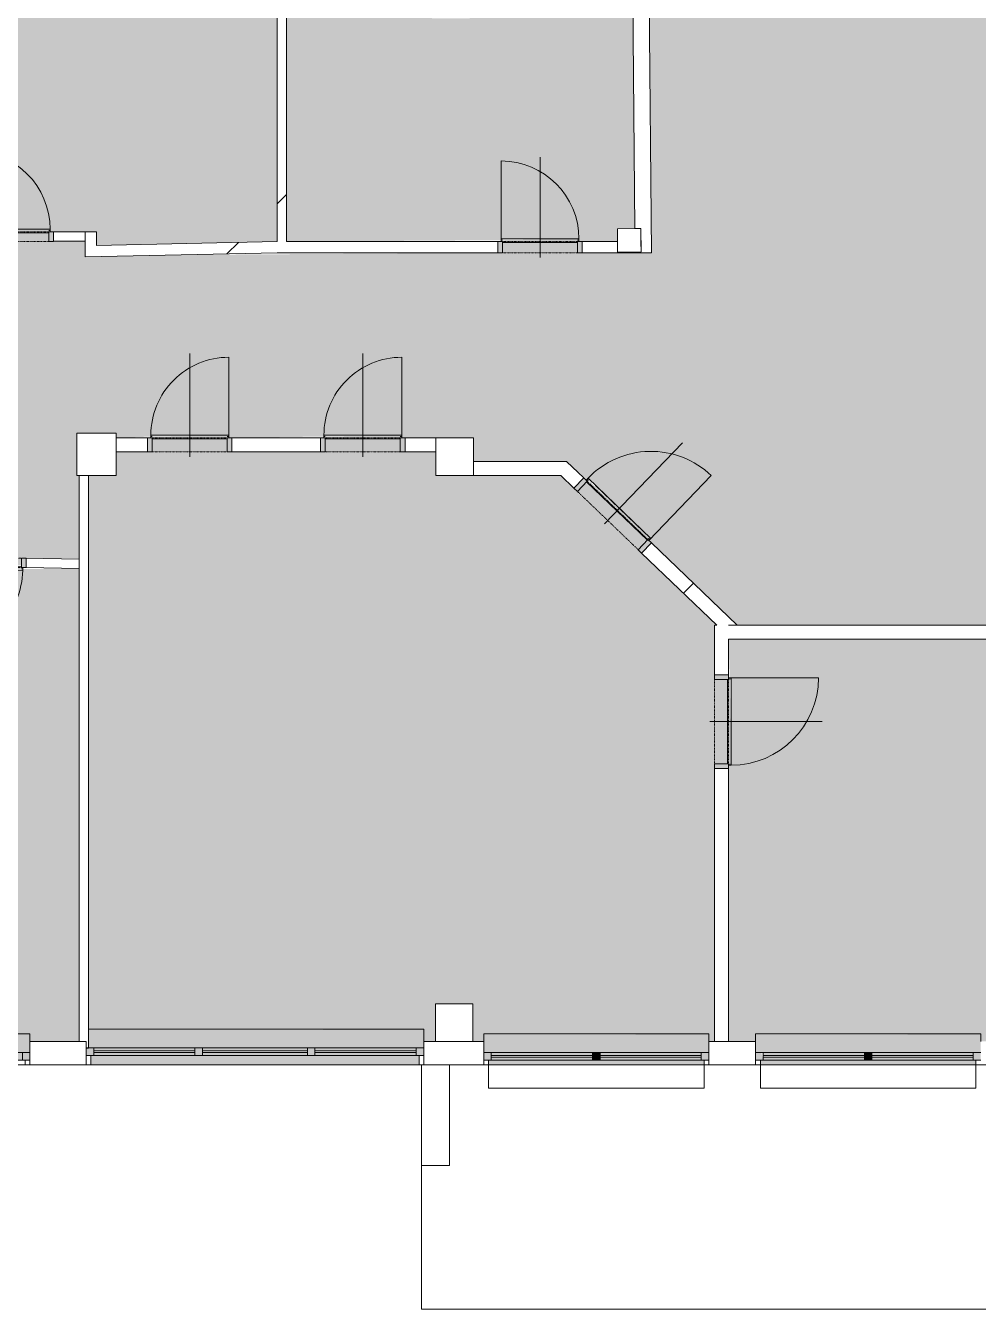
# Model space of a CAD drawing. Header units: millimetres. Extents: x 46521 to 257780, y -45352 to 20466.
# Drawn here: x 207461 to 217622, y -31577 to -17888 of the extents above; entities that cross this region are included whole.
import ezdxf

# ---------------------------------------------------------------- set-up
doc = ezdxf.new("R2010")
doc.units = ezdxf.units.MM
doc.linetypes.add('Čerchovaná se dvěma tečkami', pattern=[2.59, 1, -0.53, 0, -0.53, 0, -0.53])
for name, color, linetype, lineweight in [('A-DETL-THIN', 151, 'Continuous', 13), ('A-DOOR', 31, 'Continuous', 13), ('A-DOOR-FRAM', 31, 'Continuous', 25), ('A-FLOR', 192, 'Continuous', 13), ('A-GENM', 13, 'Continuous', 13), ('A-GLAZ', 151, 'Continuous', 13), ('A-WALL', 113, 'Continuous', 13), ('A-WALL-PATT', 111, 'Continuous', 35), ('Q-SPCQ', 91, 'Continuous', 13), ('S-COLS', 52, 'Continuous', 13)]:
    doc.layers.add(name, color=color, linetype=linetype, lineweight=lineweight)
pattern_1 = [(45, (128107, 0), (-4242.64, 4242.64), [])]
pattern_2 = [(45, (128107, 0), (-7184.2, 7184.2), []), (45, (130981, 0), (-7184.2, 7184.2), []), (45, (136728, 0), (-4310.5, 10057.9), [4064, -2032, 67.06, -1964.94])]

# ---------------------------------------------------------------- blocks, each defined once
blk = doc.blocks.new('DVERE_1k_oblozka - DD03_01_800x1970_koupelna-1935638-Mapka _ závislý 8')
at = {"layer": 'A-DOOR', "lineweight": 9}
h = blk.add_hatch(color=151, dxfattribs=at)
h.paths.add_polyline_path([(450, -63), (450, 57), (400, 57), (400, -63)])
h.paths.add_polyline_path([(-400, -63), (-400, 57), (-450, 57), (-450, -63)])
blk.add_hatch(color=151, dxfattribs=at).paths.add_polyline_path([(307, 47), (400, 57), (415, 87), (-400, 72), (-400, 47)])
for p, q in [((-415, 57), (-415, 917)), ((0, -113), (0, 957)), ((-400, 57), (-450, 57)), ((-450, 57), (-450, -63)), ((415, 87), (-415, 87)), ((-415, 87), (-415, 72)), ((-415, 72), (-400, 72)), ((-400, -63), (-400, 57)), ((-400, 47), (400, 47)), ((305, 87), (-305, 87)), ((400, 72), (415, 72)), ((450, 57), (400, 57)), ((400, 57), (400, -63)), ((415, 72), (415, 87)), ((415, 87), (415, 57)), ((450, -63), (450, 57)), ((-450, -63), (-400, -63)), ((400, -63), (450, -63))]:
    blk.add_line(p, q, dxfattribs=at)
at = {"layer": 'A-DOOR', "linetype": 'Čerchovaná se dvěma tečkami', "lineweight": 9}
for p, q in [((-400, 57), (400, 57)), ((-400, -63), (400, -63))]:
    blk.add_line(p, q, dxfattribs=at)
at = {"layer": 'A-DOOR', "lineweight": 9}
blk.add_arc((-415, 87), 830, 360, 90, dxfattribs=at)
at = {"layer": 'A-DOOR-FRAM', "lineweight": 9}
for p, q in [((-400, 57), (-450, 57)), ((-400, -63), (-400, 57)), ((400, 57), (400, -63)), ((400, 57), (450, 57)), ((-450, -63), (-400, -63)), ((450, -63), (400, -63))]:
    blk.add_line(p, q, dxfattribs=at)
blk = doc.blocks.new('OKNO_1k_nadsvetlik - OKNO_1k_nadsvetlik_1200 x 1850-1969509-Mapka _ závislý 8')
at = {"layer": 'A-GLAZ', "lineweight": 9}
h = blk.add_hatch(color=256, dxfattribs=at)
h.paths.add_polyline_path([(520, 75), (520, -5), (600, -5), (600, 75)])
h.paths.add_polyline_path([(-600, 75), (-600, -5), (-520, -5), (-520, 75)])
blk.add_hatch(color=256, dxfattribs=at).paths.add_polyline_path([(-520, 75), (-520, -5), (520, -5), (520, 75), (-185, 75)])
for p, q in [((-550, 126), (-600, 126)), ((-600, 75), (-550, 75)), ((-520, 75), (-600, 75)), ((-550, 75), (-550, 125)), ((520, 75), (-520, 75)), ((-520, 75), (-520, -5)), ((600, 75), (520, 75)), ((520, -5), (520, 75)), ((600, 126), (550, 126)), ((550, 125), (550, 75)), ((550, 75), (600, 75)), ((-600, -5), (-520, -5)), ((-520, -5), (520, -5)), ((520, -5), (600, -5))]:
    blk.add_line(p, q, dxfattribs=at)
blk = doc.blocks.new('parapet s nosem_vnitní - parapet s nosem_vnitní-V110-Mapka _ závislý 8')
at = {"layer": 'A-GENM', "lineweight": 9}
for points in [[(-185, 0), (-600, 0), (-600, -190), (600, -190), (600, 0), (520, 0)], [(-600, -190), (-600, -197), (-185, -190)]]:
    blk.add_hatch(color=151, dxfattribs=at).paths.add_polyline_path(points)
for p, q in [((-600, -190), (-600, -120)), ((600, -120), (600, -190)), ((-600, -190), (-600, -200)), ((-600, -200), (600, -200)), ((-600, -200), (600, -200)), ((600, -200), (600, -190))]:
    blk.add_line(p, q, dxfattribs=at)
blk = doc.blocks.new('OKNO_3k_nadsvetlik - OKNO_3k_nadsvetlik_3600x1850-1975422-Mapka _ závislý 8')
at = {"layer": 'A-GLAZ', "lineweight": 9}
h = blk.add_hatch(color=256, dxfattribs=at)
h.paths.add_polyline_path([(1800, 25), (1720, 25), (1720, -55), (1800, -53)])
h.paths.add_polyline_path([(-1800, 25), (-1800, -55), (-1720, -55), (-1720, 25)])
h = blk.add_hatch(color=256, dxfattribs=at)
h.paths.add_polyline_path([(-640, 25), (-1720, 25), (-1720, -5), (-640, -5)])
h.paths.add_polyline_path([(761, 25), (640, 25), (640, -5), (1720, -5), (1720, 25)])
h.paths.add_polyline_path([(-560, 25), (-560, -5), (560, -5), (560, 25)])
h.paths.add_polyline_path([(-1293, -25), (-1720, -25), (-1720, -55), (-640, -55), (-640, -25)])
h.paths.add_polyline_path([(640, -25), (640, -55), (1720, -55), (1720, -25), (761, -25)])
h.paths.add_polyline_path([(-560, -25), (-560, -55), (560, -55), (560, -25)])
h = blk.add_hatch(color=256, dxfattribs=at)
h.paths.add_polyline_path([(-640, 25), (-640, -55), (-560, -55), (-560, 25)])
h.paths.add_polyline_path([(560, 25), (560, -55), (640, -55), (640, 25)])
at = {"layer": 'A-GLAZ', "color": 63, "lineweight": 9}
for p, q in [((-1800, 25), (-1750, 25)), ((-1720, 25), (-1800, 25)), ((-1750, 25), (-1750, 125)), ((-1720, -55), (-1720, 25)), ((-560, 25), (-640, 25)), ((-640, 25), (-640, -55)), ((-560, -55), (-560, 25)), ((640, 25), (560, 25)), ((560, 25), (560, -55)), ((640, -55), (640, 25)), ((1800, 25), (1720, 25)), ((1720, 25), (1720, -55)), ((1750, 125), (1750, 25)), ((1750, 25), (1800, 25)), ((-1800, -55), (-1720, -55)), ((-640, -5), (-1720, -5)), ((-1720, -5), (-1720, -25)), ((-1720, -25), (-640, -25)), ((-640, -25), (-640, -5)), ((-640, -55), (-560, -55)), ((560, -5), (-560, -5)), ((-560, -5), (-560, -25)), ((-560, -25), (560, -25)), ((560, -25), (560, -5)), ((560, -55), (640, -55)), ((1720, -5), (640, -5)), ((640, -5), (640, -25)), ((640, -25), (1720, -25)), ((1720, -25), (1720, -5)), ((1720, -55), (1800, -55))]:
    blk.add_line(p, q, dxfattribs=at)
at = {"layer": 'A-GLAZ', "color": 2, "lineweight": 9}
for p, q in [((-1750, 126), (-1775, 126)), ((1800, 126), (1750, 126))]:
    blk.add_line(p, q, dxfattribs=at)
at = {"layer": 'A-GLAZ', "color": 21, "lineweight": 9}
blk.add_line((1750, 126), (-1750, 126), dxfattribs=at)
at = {"layer": 'A-GLAZ', "color": 101, "lineweight": 9}
for p, q in [((-640, 25), (-1720, 25)), ((560, 25), (-560, 25)), ((1720, 25), (640, 25)), ((-1720, -55), (-640, -55)), ((-560, -55), (560, -55)), ((640, -55), (1720, -55))]:
    blk.add_line(p, q, dxfattribs=at)
blk = doc.blocks.new('parapet s nosem_vnitní - parapet s nosem_vnitní-1280309-Mapka _ závislý 8')
at = {"layer": 'A-GENM', "lineweight": 9}
blk.add_hatch(color=151, dxfattribs=at).paths.add_polyline_path([(-560, 0), (-1800, 0), (-1800, -190), (1775, -190), (1775, 0), (560, 0)])
at = {"layer": 'A-GENM', "color": 101, "lineweight": 9}
for p, q in [((-1800, -190), (-1800, -70)), ((-1800, -190), (-1800, -200)), ((-1800, -200), (1779, -200)), ((-1800, -200), (1779, -200))]:
    blk.add_line(p, q, dxfattribs=at)
blk = doc.blocks.new('parapet_ext - parapet_ext-1802008-Mapka _ závislý 8')
at = {"layer": 'Q-SPCQ', "lineweight": 9}
blk.add_hatch(color=151, dxfattribs=at).paths.add_polyline_path([(1750, 100), (-1750, 100), (-1750, 0), (1750, 0)])
at = {"layer": 'Q-SPCQ', "color": 101, "lineweight": 9}
blk.add_line((-1750, 100), (1750, 100), dxfattribs=at)
blk = doc.blocks.new('OKNO_2k_nadsvetlik - OKNO_2k_nadsvetlik 1800x2400-1972502-Mapka _ závislý 8')
at = {"layer": 'A-GLAZ', "lineweight": 9}
h = blk.add_hatch(color=256, dxfattribs=at)
h.paths.add_polyline_path([(-1200, 75), (-1200, -5), (-1120, -5), (-1120, 75)])
h.paths.add_polyline_path([(1200, 75), (1120, 75), (1120, -5), (1200, -5)])
h = blk.add_hatch(color=256, dxfattribs=at)
h.paths.add_polyline_path([(40, 75), (40, 45), (1120, 45), (1120, 75), (293, 75)])
h.paths.add_polyline_path([(-1120, 75), (-1120, 45), (-40, 45), (-40, 75), (-734, 75)])
h.paths.add_polyline_path([(1120, 25), (40, 25), (40, -5), (1120, -5)])
h.paths.add_polyline_path([(-40, 25), (-1120, 25), (-1120, -5), (-40, -5)])
blk.add_hatch(color=256, dxfattribs=at).paths.add_polyline_path([(-40, -5), (40, -5), (40, 75), (-40, 75)])
for p, q in [((-1150, 126), (-1200, 126)), ((-1200, 75), (-1150, 75)), ((-1120, 75), (-1200, 75)), ((-1150, 75), (-1150, 125)), ((-1120, -5), (-1120, 75)), ((-40, 75), (-1120, 75)), ((-40, 45), (-1120, 45)), ((-1120, 45), (-1120, 25)), ((-1120, 25), (-40, 25)), ((40, 75), (-40, 75)), ((-40, 75), (-40, -5)), ((-40, 25), (-40, 45)), ((1120, 75), (40, 75)), ((40, -5), (40, 75)), ((1120, 45), (40, 45)), ((40, 45), (40, 25)), ((40, 25), (1120, 25)), ((1200, 75), (1120, 75)), ((1120, 75), (1120, -5)), ((1120, 25), (1120, 45)), ((1200, 126), (1150, 126)), ((1150, 125), (1150, 75)), ((1150, 75), (1200, 75)), ((-1200, -5), (-1120, -5)), ((-1120, -5), (-40, -5)), ((-40, -5), (40, -5)), ((40, -5), (1120, -5)), ((1120, -5), (1200, -5))]:
    blk.add_line(p, q, dxfattribs=at)
blk = doc.blocks.new('parapet s nosem_vnitní - parapet s nosem_vnitní-V112-Mapka _ závislý 8')
at = {"layer": 'A-GENM', "lineweight": 9}
blk.add_hatch(color=151, dxfattribs=at).paths.add_polyline_path([(40, 0), (-1200, 0), (-1200, -190), (1200, -190), (1200, 0), (293, 0)])
for p, q in [((-1200, -190), (-1200, -120)), ((1200, -120), (1200, -190)), ((-1200, -190), (-1200, -200)), ((-1200, -200), (1200, -200)), ((-1200, -200), (1200, -200)), ((1200, -200), (1200, -190))]:
    blk.add_line(p, q, dxfattribs=at)
blk = doc.blocks.new('parapet_ext - parapet_ext-1801991-Mapka _ závislý 8')
at = {"layer": 'Q-SPCQ', "lineweight": 9}
blk.add_hatch(color=151, dxfattribs=at).paths.add_polyline_path([(293, 50), (-1150, 50), (-1150, 0), (1150, 0), (1150, 50), (1120, 50)])
for p, q in [((-1150, 51), (-1150, 300)), ((-1150, 300), (1150, 300)), ((1150, 300), (1150, 51))]:
    blk.add_line(p, q, dxfattribs=at)
blk = doc.blocks.new('OKNO_2k_nadsvetlik - OKNO_2k_nadsvetlik 2400 x 1850-1972488-Mapka _ závislý 8')
at = {"layer": 'A-GLAZ', "lineweight": 9}
h = blk.add_hatch(color=256, dxfattribs=at)
h.paths.add_polyline_path([(-1120, 75), (-1200, 75), (-1200, -5), (-1120, -5)])
h.paths.add_polyline_path([(1120, 75), (1139, -5), (1200, -5), (1200, 75), (1139, 75)])
h = blk.add_hatch(color=256, dxfattribs=at)
h.paths.add_polyline_path([(1120, 75), (40, 75), (40, 45), (1120, 45)])
h.paths.add_polyline_path([(-1120, 75), (-1120, 45), (-40, 45), (-40, 75), (-915, 75)])
h.paths.add_polyline_path([(40, 25), (40, -5), (1120, -5), (1120, 25)])
h.paths.add_polyline_path([(-915, 25), (-1120, 25), (-1120, -5), (-40, -5), (-40, 25)])
blk.add_hatch(color=256, dxfattribs=at).paths.add_polyline_path([(-40, -5), (40, -5), (40, 75), (-40, 75)])
for p, q in [((-1150, 126), (-1200, 126)), ((-1200, 75), (-1150, 75)), ((-1120, 75), (-1200, 75)), ((-1150, 75), (-1150, 125)), ((-1120, -5), (-1120, 75)), ((-40, 75), (-1120, 75)), ((-40, 45), (-1120, 45)), ((-1120, 45), (-1120, 25)), ((-1120, 25), (-40, 25)), ((40, 75), (-40, 75)), ((-40, 75), (-40, -5)), ((-40, 25), (-40, 45)), ((1120, 75), (40, 75)), ((40, -5), (40, 75)), ((1120, 45), (40, 45)), ((40, 45), (40, 25)), ((40, 25), (1120, 25)), ((1200, 75), (1120, 75)), ((1120, 75), (1120, -5)), ((1120, 25), (1120, 45)), ((1200, 126), (1150, 126)), ((1150, 125), (1150, 75)), ((1150, 75), (1200, 75)), ((-1200, -5), (-1120, -5)), ((-1120, -5), (-40, -5)), ((-40, -5), (40, -5)), ((40, -5), (1120, -5)), ((1120, -5), (1200, -5))]:
    blk.add_line(p, q, dxfattribs=at)
blk = doc.blocks.new('DVERE_1k_oblozka - DD03_01_900x1970_koupelna-V146-Mapka _ závislý 8')
at = {"layer": 'A-DOOR', "lineweight": 9}
h = blk.add_hatch(color=151, dxfattribs=at)
h.paths.add_polyline_path([(500, -78), (500, 72), (450, 72), (450, -78)])
h.paths.add_polyline_path([(-450, 72), (-500, 72), (-500, -78), (-450, -78)])
blk.add_hatch(color=151, dxfattribs=at).paths.add_polyline_path([(465, 102), (-450, 87), (-450, 62), (450, 72), (450, 87)])
for p, q in [((-465, 72), (-465, 1032)), ((0, -128), (0, 1072)), ((-450, 72), (-500, 72)), ((-500, 72), (-500, -78)), ((465, 102), (-465, 102)), ((-465, 102), (-465, 87)), ((-465, 87), (-450, 87)), ((-450, -78), (-450, 72)), ((-450, 62), (450, 62)), ((355, 102), (-355, 102)), ((450, 87), (465, 87)), ((500, 72), (450, 72)), ((450, 72), (450, -78)), ((465, 87), (465, 102)), ((465, 102), (465, 72)), ((500, -78), (500, 72)), ((-500, -78), (-450, -78)), ((450, -78), (500, -78))]:
    blk.add_line(p, q, dxfattribs=at)
at = {"layer": 'A-DOOR', "linetype": 'Čerchovaná se dvěma tečkami', "lineweight": 9}
for p, q in [((-450, 72), (450, 72)), ((-450, -78), (450, -78))]:
    blk.add_line(p, q, dxfattribs=at)
at = {"layer": 'A-DOOR', "lineweight": 9}
blk.add_arc((-465, 102), 930, 360, 90, dxfattribs=at)
at = {"layer": 'A-DOOR-FRAM', "lineweight": 9}
for p, q in [((-450, 72), (-500, 72)), ((-450, -78), (-450, 72)), ((450, 72), (450, -78)), ((450, 72), (500, 72)), ((-500, -78), (-450, -78)), ((500, -78), (450, -78))]:
    blk.add_line(p, q, dxfattribs=at)
blk = doc.blocks.new('DVERE_1k_oblozka - DD03_01_900x1970_koupelna-1549515-Mapka _ závislý 8')
at = {"layer": 'A-DOOR', "lineweight": 9}
h = blk.add_hatch(color=151, dxfattribs=at)
h.paths.add_polyline_path([(-500, -72), (-450, -72), (-450, 78), (-500, 78), (-500, -49)])
h.paths.add_polyline_path([(450, -72), (500, -72), (500, 78), (450, 78)])
blk.add_hatch(color=151, dxfattribs=at).paths.add_polyline_path([(-465, -102), (450, -87), (440, -62), (-450, -72), (-457, -94)])
for p, q in [((-500, 78), (-450, 78)), ((-500, -72), (-500, 78)), ((-450, 78), (-450, -72)), ((0, 128), (0, -1072)), ((450, 78), (500, 78)), ((450, -72), (450, 78)), ((500, 78), (500, -72)), ((-450, -72), (-500, -72)), ((-465, -72), (-465, -1032)), ((-465, -87), (-450, -87)), ((-465, -102), (-465, -87)), ((-465, -87), (-465, -102)), ((-450, -87), (-465, -87)), ((465, -102), (-465, -102)), ((-450, -62), (450, -62)), ((-450, -87), (-450, -62)), ((355, -102), (-355, -102)), ((450, -62), (450, -87)), ((500, -72), (450, -72)), ((450, -87), (465, -87)), ((465, -87), (450, -87)), ((465, -102), (465, -72)), ((465, -87), (465, -102)), ((465, -102), (465, -87))]:
    blk.add_line(p, q, dxfattribs=at)
at = {"layer": 'A-DOOR', "linetype": 'Čerchovaná se dvěma tečkami', "lineweight": 9}
for p, q in [((-450, 78), (450, 78)), ((-450, -72), (450, -72))]:
    blk.add_line(p, q, dxfattribs=at)
at = {"layer": 'A-DOOR', "lineweight": 9}
blk.add_arc((-465, -102), 930, 270, 0, dxfattribs=at)
at = {"layer": 'A-DOOR-FRAM', "lineweight": 9}
for p, q in [((-500, 78), (-450, 78)), ((-450, 78), (-450, -72)), ((450, -72), (450, 78)), ((500, 78), (450, 78)), ((-450, -72), (-500, -72)), ((450, -72), (500, -72))]:
    blk.add_line(p, q, dxfattribs=at)
blk = doc.blocks.new('DVERE_1k_oblozka - DD03_01_800x1970_koupelna-1549528-Mapka _ závislý 8')
at = {"layer": 'A-DOOR', "lineweight": 9}
h = blk.add_hatch(color=151, dxfattribs=at)
h.paths.add_polyline_path([(450, 78), (400, 78), (400, -72), (450, -72)])
h.paths.add_polyline_path([(-400, 78), (-450, 78), (-450, -72), (-400, -72)])
blk.add_hatch(color=151, dxfattribs=at).paths.add_polyline_path([(400, -62), (-400, -72), (-415, -102), (400, -87), (400, -72)])
for p, q in [((-450, 78), (-400, 78)), ((-450, -72), (-450, 78)), ((-400, 78), (-400, -72)), ((0, 128), (0, -972)), ((400, 78), (450, 78)), ((400, -72), (400, 78)), ((450, 78), (450, -72)), ((-400, -72), (-450, -72)), ((-415, -72), (-415, -932)), ((-415, -87), (-400, -87)), ((-415, -102), (-415, -87)), ((415, -102), (-415, -102)), ((-400, -62), (400, -62)), ((305, -102), (-305, -102)), ((450, -72), (400, -72)), ((400, -87), (415, -87)), ((415, -102), (415, -72)), ((415, -87), (415, -102))]:
    blk.add_line(p, q, dxfattribs=at)
at = {"layer": 'A-DOOR', "linetype": 'Čerchovaná se dvěma tečkami', "lineweight": 9}
for p, q in [((-400, 78), (400, 78)), ((-400, -72), (400, -72))]:
    blk.add_line(p, q, dxfattribs=at)
at = {"layer": 'A-DOOR', "lineweight": 9}
blk.add_arc((-415, -102), 830, 270, 0, dxfattribs=at)
at = {"layer": 'A-DOOR-FRAM', "lineweight": 9}
for p, q in [((-450, 78), (-400, 78)), ((-400, 78), (-400, -72)), ((400, -72), (400, 78)), ((450, 78), (400, 78)), ((-400, -72), (-450, -72)), ((400, -72), (450, -72))]:
    blk.add_line(p, q, dxfattribs=at)
blk = doc.blocks.new('DVERE_1k_oblozka - DD03_01_800x1970_koupelna-1549519-Mapka _ závislý 8')
at = {"layer": 'A-DOOR', "lineweight": 9}
h = blk.add_hatch(color=151, dxfattribs=at)
h.paths.add_polyline_path([(450, -47), (450, 53), (400, 53), (400, -47)])
h.paths.add_polyline_path([(-400, -47), (-400, 53), (-450, 53), (-450, -47)])
blk.add_hatch(color=151, dxfattribs=at).paths.add_polyline_path([(415, -77), (400, -37), (-400, -47), (-415, -77), (76, -77)])
for p, q in [((-450, 53), (-400, 53)), ((-450, -47), (-450, 53)), ((-400, 53), (-400, -47)), ((0, 103), (0, -947)), ((400, 53), (450, 53)), ((400, -47), (400, 53)), ((450, 53), (450, -47)), ((-400, -47), (-450, -47)), ((-415, -47), (-415, -907)), ((-415, -62), (-400, -62)), ((-415, -77), (-415, -62)), ((415, -77), (-415, -77)), ((-400, -37), (400, -37)), ((305, -77), (-305, -77)), ((450, -47), (400, -47)), ((400, -62), (415, -62)), ((415, -77), (415, -47)), ((415, -62), (415, -77))]:
    blk.add_line(p, q, dxfattribs=at)
at = {"layer": 'A-DOOR', "linetype": 'Čerchovaná se dvěma tečkami', "lineweight": 9}
for p, q in [((-400, 53), (400, 53)), ((-400, -47), (400, -47))]:
    blk.add_line(p, q, dxfattribs=at)
at = {"layer": 'A-DOOR', "lineweight": 9}
blk.add_arc((-415, -77), 830, 270, 0, dxfattribs=at)
at = {"layer": 'A-DOOR-FRAM', "lineweight": 9}
for p, q in [((-450, 53), (-400, 53)), ((-400, 53), (-400, -47)), ((400, -47), (400, 53)), ((450, 53), (400, 53)), ((-400, -47), (-450, -47)), ((400, -47), (450, -47))]:
    blk.add_line(p, q, dxfattribs=at)
blk = doc.blocks.new('DVERE_1k_oblozka - DD03_01_800x1970_koupelna-1549521-Mapka _ závislý 8')
at = {"layer": 'A-DOOR', "lineweight": 9}
h = blk.add_hatch(color=151, dxfattribs=at)
h.paths.add_polyline_path([(400, 47), (400, -53), (450, -53), (450, 47)])
h.paths.add_polyline_path([(-450, 47), (-450, -53), (-400, -53), (-400, 47)])
blk.add_hatch(color=151, dxfattribs=at).paths.add_polyline_path([(-398, 77), (-400, 62), (-398, 37), (400, 47), (415, 77), (181, 77)])
for p, q in [((-415, 47), (-415, 907)), ((0, -103), (0, 947)), ((-400, 47), (-450, 47)), ((-450, 47), (-450, -53)), ((415, 77), (-415, 77)), ((-415, 77), (-415, 62)), ((-415, 62), (-400, 62)), ((-400, -53), (-400, 47)), ((-400, 37), (400, 37)), ((305, 77), (-305, 77)), ((400, 62), (415, 62)), ((450, 47), (400, 47)), ((400, 47), (400, -53)), ((415, 62), (415, 77)), ((415, 77), (415, 47)), ((450, -53), (450, 47)), ((-450, -53), (-400, -53)), ((400, -53), (450, -53))]:
    blk.add_line(p, q, dxfattribs=at)
at = {"layer": 'A-DOOR', "linetype": 'Čerchovaná se dvěma tečkami', "lineweight": 9}
for p, q in [((-400, 47), (400, 47)), ((-400, -53), (400, -53))]:
    blk.add_line(p, q, dxfattribs=at)
at = {"layer": 'A-DOOR', "lineweight": 9}
blk.add_arc((-415, 77), 830, 360, 90, dxfattribs=at)
at = {"layer": 'A-DOOR-FRAM', "lineweight": 9}
for p, q in [((-400, 47), (-450, 47)), ((-400, -53), (-400, 47)), ((400, 47), (400, -53)), ((400, 47), (450, 47)), ((-450, -53), (-400, -53)), ((450, -53), (400, -53))]:
    blk.add_line(p, q, dxfattribs=at)

msp = doc.modelspace()

# ---------------------------------------------------------------- hatches: boundary and pattern name
at = {"layer": 'A-FLOR'}
h = msp.add_hatch(color=151, dxfattribs=at)
h.paths.add_polyline_path([(199736.9, -30076.6), (199846.7, -30076.6), (199846.7, -29535.6), (200246.7, -29535.6), (200246.7, -24894.3), (199456.7, -24909.3), (199454.5, -24924.3), (198656.7, -24909.3), (198641.7, -24894.3), (198046.7, -24894.3), (198046.7, -30076.6), (198536.9, -30076.6), (198536.9, -29899.5), (199736.9, -29906.6)])
h.paths.add_polyline_path([(185207.6, -30046.6), (185356.7, -30046.6), (185356.7, -29896.9), (187756.7, -29906.6), (187756.7, -30046.6), (187847.3, -30046.6), (187807.2, -26558.1), (189596.1, -25126.8), (189398, -24954.6), (189377.4, -24943.5), (188773.4, -24295.7), (188773, -24274.5), (188357.6, -23844.3), (188357.6, -23917.4), (187957.6, -23917.4), (187955.8, -23667.4), (185207.6, -23699.3), (185207.6, -29906.6)])
h.paths.add_polyline_path([(182356.7, -30046.6), (182356.7, -29901.6), (183256.7, -29906.6), (183256.7, -30046.6), (183556.7, -30046.6), (183556.7, -29899.5), (184756.7, -29906.6), (184756.7, -30046.6), (185057.6, -30046.6), (185057.6, -23684), (184340.1, -23708.3), (184334.9, -23718.2), (183434.9, -23703.2), (183434.7, -23693.3), (182268.5, -23700), (182268.5, -23970), (181848.5, -23970), (181848.5, -24139.3), (181927.1, -24139.3), (181918.5, -25639.3), (181848.5, -25639.3), (181848.5, -29535.6), (182248.5, -29535.6), (182267.1, -30046.6)])
h.paths.add_polyline_path([(190971.7, -30046.6), (190971.8, -30046.6), (190971.7, -25176.6), (190736.7, -25191.6), (190736.7, -25206.6), (189836.7, -25191.6), (189821.7, -25176.6), (189786.7, -25176.6), (189774.1, -25176.6), (187958, -26629.6), (187997.6, -29676.6), (188357.6, -29676.6), (188357.6, -29896.9), (190756.7, -29906.6), (190756.7, -30046.6)])
h.paths.add_polyline_path([(191121.8, -30046.6), (191356.7, -30046.6), (191356.7, -29896.9), (193756.7, -29906.6), (193756.7, -30046.6), (193851.4, -30046.6), (193851.4, -29676.6), (194101.4, -29676.6), (194101.4, -26754.6), (192364.3, -25176.6), (192266.7, -25191.6), (192266.7, -25206.6), (191366.7, -25191.6), (191351.7, -25176.6), (191135.2, -25176.6), (191123.3, -29488.4)])
h.paths.add_polyline_path([(194251.4, -30046.6), (194346.7, -30046.6), (194346.7, -29846.9), (197946.7, -29846.9), (197946.7, -23686.6), (194243.8, -23686.6), (194243.8, -23936.6), (193843.8, -23936.6), (193843.8, -23710.4), (193315, -24289.8), (193305, -24311.6), (192679.8, -24937.4), (192658.9, -24937.4), (192515.2, -25101.6), (194251.4, -26688.5), (194251.4, -29856.6)])
h.paths.add_polyline_path([(223716.7, -28719.3), (223846.7, -28719.3), (223846.7, -28319.3), (224246.7, -28319.3), (224246.7, -25308.2), (219816.1, -25276.5), (219830.7, -25291.4), (218915.9, -25266.7), (218900.8, -25251.5), (218231.7, -25251.7), (218231.7, -28719.3), (218296.7, -28719.3), (218296.7, -28639.6), (220696.7, -28649.3), (220696.7, -28719.3), (221296.7, -28719.3), (221296.7, -28642.2), (222496.7, -28649.3), (222496.7, -28719.3), (222816.7, -28719.3), (222816.7, -28644.3), (223716.7, -28649.3)])
h.paths.add_polyline_path([(214956.7, -28719.3), (215246.7, -28719.3), (215246.7, -28639.6), (217646.7, -28649.3), (217646.7, -28719.3), (217831.7, -28719.3), (217831.7, -28319.3), (218081.7, -28319.3), (218081.7, -24431.8), (214956.7, -24431.8), (214971.7, -24859.3), (214986.7, -24859.3), (214971.7, -25759.3), (214956.7, -25774.3), (214956.7, -28649.3)])
h.paths.add_polyline_path([(207506.7, -28719.3), (208031.7, -28719.3), (208031.7, -23677.1), (207415.8, -23682.1), (207430.1, -23696.9), (206615.5, -23668), (206600.3, -23652.8), (206235.4, -23652.2), (206235.4, -23956.6), (205807.2, -23956.6), (205796.7, -26082.1), (205796.7, -28319.3), (206196.7, -28319.3), (206196.7, -28719.3), (206306.7, -28719.3), (206306.7, -28642.2), (207506.7, -28649.3)])
h.paths.add_polyline_path([(211706.7, -28719.3), (211831.7, -28719.3), (211831.7, -28319.3), (212231.7, -28319.3), (212231.7, -28719.3), (212346.7, -28719.3), (212346.7, -28639.6), (214746.7, -28649.3), (214746.7, -28719.3), (214806.7, -28719.3), (214806.7, -25759.3), (214946.7, -25759.3), (214942.1, -24859.3), (214806.7, -24859.3), (214806.7, -24281.8), (214833.7, -24281.8), (213994.7, -23477.1), (214082.7, -23367.5), (213442, -22753.1), (213345.1, -22854.1), (213168, -22684.3), (211837, -22684.3), (211837, -22434.3), (211457, -22434.3), (211457, -22294.3), (210657, -22294.3), (210657, -22434.3), (209611.7, -22434.3), (209611.7, -22294.3), (208811.7, -22294.3), (208811.7, -22434.3), (208426.7, -22434.3), (208426.7, -22684.3), (208131.7, -22684.3), (208131.7, -28589.6), (211706.7, -28599.3)])
h.paths.add_polyline_path([(219816.1, -25251.2), (219817.6, -25111.2), (224246.7, -25158.2), (224246.7, -24364.3), (224168.1, -24364.3), (224176.7, -22864.3), (224246.7, -22864.3), (224246.7, -22684.3), (223846.7, -22684.3), (223846.4, -22468.2), (219803.8, -22420.6), (219628.7, -22682.2), (219630.8, -22691.6), (219053.3, -23401.6), (219037.1, -23405.3), (218231.7, -24439.5), (218231.7, -25094.4), (218917.7, -25101.7), (218917.7, -25241.7), (219816, -25251.2)])
h.paths.add_polyline_path([(200506.7, -25069.3), (200506.7, -24889.3), (205696.7, -24889.3), (205694.6, -23646.6), (200346.9, -23646.6), (200347, -24889.3), (200497, -24894.3), (200503.9, -25019.3)])
h.paths.add_polyline_path([(192316.7, -25026.6), (192374.9, -25015.6), (193803.2, -23536.6), (197746.7, -23536.6), (197746.7, -23166.6), (198046.7, -23166.6), (198046.7, -24794.3), (200246.7, -24794.3), (200246.7, -23937.5), (199847, -23937.5), (199847, -23527.5), (201444.2, -23527.4), (201444.2, -22376.5), (205084.2, -22376.5), (205084.6, -21816.5), (206144.2, -21816.5), (206137.4, -23436.6), (205705.4, -23436.6), (205705.4, -23536.6), (206617.5, -23553.1), (206617.5, -23643), (207416.1, -23643), (207417.4, -23566.6), (208031.7, -23567.5), (208031.7, -22684.3), (208006.7, -22684.3), (208006.7, -22234.3), (208426.7, -22234.3), (208426.7, -22284.3), (208811.7, -22269.3), (208811.7, -22254.3), (209611.7, -22269.3), (209626.7, -22284.3), (210657, -22269.3), (210657, -22254.3), (211457, -22269.3), (211472, -22284.3), (212237, -22284.3), (212237, -22534.3), (213228.3, -22534.3), (213459.3, -22735.1), (213481, -22735.1), (214108.9, -23358), (214108.9, -23378.8), (215050.5, -24281.8), (218164.4, -24281.8), (218948.8, -23303), (219059.4, -23360.3), (219576.3, -22668.2), (219488, -22582.1), (219638.9, -22354.9), (219645.6, -21754.2), (219735.5, -21754.2), (219735.5, -20955.1), (219654.4, -20954.2), (219655, -20379.5), (219621.3, -20379.1), (219621.3, -19225.7), (219596.3, -19225.7), (219596.3, -19175.3), (219521.5, -19175.3), (219506.5, -18955.3), (219491.5, -18955.3), (219506.5, -18355.3), (219521.5, -18340.3), (219521.5, -17238.3), (216572.9, -17238.3), (216572.5, -17408.3), (215546.9, -17408.3), (215546.9, -17535.4), (214346.9, -17528.3), (214346.9, -17408.3), (214108.6, -17408.3), (214133.4, -20310.9), (213346.8, -20303.3), (213346.8, -20200.9), (212546.8, -20200.9), (212546.8, -20310.9), (209145.7, -20331.9), (208096.9, -20353.9), (208096.9, -20188), (207706.9, -20188), (207706.9, -20098), (206906.9, -20098), (206906.9, -20188), (205866.9, -20188), (205860.4, -17808.3), (205733.9, -17808.3), (205733.9, -17238.3), (203482.3, -17238.3), (203497.3, -17851.9), (203512.3, -17851.9), (203497.3, -18651.9), (203482.3, -18666.9), (203497.3, -19775.4), (203512.3, -19775.4), (203497.3, -20375.4), (203482.3, -20390.4), (203482.3, -20656.9), (201379.5, -20656.9), (201379.5, -20280.9), (201230.6, -20295.9), (201230.6, -20310.9), (200630.6, -20295.9), (200615.6, -20280.9), (200216.5, -20280.9), (200216.5, -21508.2), (199563.8, -21523.2), (199563.8, -21538.2), (198963.8, -21523.2), (198948.8, -21508.2), (197233.8, -21523.2), (197233.8, -21538.2), (196633.8, -21523.2), (196618.8, -21508.2), (196483.8, -21523.2), (196483.8, -21748.2), (195620, -21748.2), (195620, -21658.2), (194720, -21658.2), (194720, -21748.2), (191529.9, -21748.2), (189907.6, -20300.6), (189907.6, -18728.2), (189634.5, -18728.2), (189634.5, -18805.2), (188434.5, -18798.2), (188434.5, -18728.2), (188357.6, -18728.2), (188357.6, -20625.8), (188267.6, -20625.8), (188267.6, -21425.8), (188357.6, -21425.8), (188357.6, -21715.8), (183437.6, -21715.8), (183434.8, -22135.8), (181848.5, -22135.8), (181848.5, -22265.8), (181608.5, -22265.8), (181619.5, -23165.8), (181848.5, -23165.8), (181854.5, -23552.4), (183433.9, -23543.6), (183437.6, -23683.3), (184334.7, -23678.2), (184334.9, -23538.2), (186229.2, -23527.3), (186229.2, -23362.9), (186453.2, -23361.6), (186454.2, -23526), (188357.6, -23517.4), (188357.6, -23628.3), (189707.9, -25026.6), (192296.7, -25026.6)])
h.paths.add_polyline_path([(217846.7, -22689.3), (217846.7, -22289.3), (218246.7, -22289.3), (218231.7, -22689.3), (218164.4, -22689.3)])
h.paths.add_polyline_path([(219803.8, -22420.6), (219803.5, -22388.8), (219790.7, -22401)])
h.paths.add_polyline_path([(223846.7, -22318.2), (223846.7, -22284.3), (224246.7, -22269.9), (224246.7, -20426.5), (222729.6, -20479.4), (219760.1, -20443), (219769.7, -20955.2), (219784.4, -20955.2), (219760.5, -21755.5), (219745.4, -21770.6), (219745, -22269.9), (223831.4, -22318)])
h.paths.add_polyline_path([(194375, -21648.2), (194720, -21633.2), (194720, -21618.2), (195620, -21633.2), (195635, -21648.2), (196383.8, -21648.2), (196383.8, -18728.2), (195604.5, -18728.2), (195604.5, -18805.2), (194404.5, -18798.2), (194404.5, -18728.2), (194243.8, -18728.2), (194243.8, -19128.2), (193843.8, -19128.2), (193843.8, -18728.2), (193504.5, -18728.2), (193504.5, -18805.2), (192304.5, -18798.2), (192304.5, -18728.2), (191404.5, -18728.2), (191404.5, -18805.2), (190204.5, -18798.2), (190204.5, -18728.2), (190057.6, -18728.2), (190057.6, -20233.4), (191587.1, -21598.2), (194375, -21618.2), (194375, -21633.2)])
h.paths.add_polyline_path([(186557.6, -21565.8), (188257.6, -21565.4), (188242.6, -21425.8), (188227.6, -21425.8), (188242.6, -20625.8), (188257.6, -20610.8), (188257.6, -19128.2), (187957.6, -19128.2), (187957.6, -18728.2), (186557.6, -18728.2), (186557.6, -20311.1), (186582.6, -20311.1), (186582.6, -20411.9), (186557.6, -20411.9), (186557.6, -21565.4)])
h.paths.add_polyline_path([(196633.8, -21498.2), (197233.8, -21498.2), (197248.8, -21408.2), (198033.8, -21408.2), (198033.8, -19988.2), (197233.8, -20003.2), (197233.8, -20018.2), (196633.8, -20003.2), (196618.8, -19988.2), (196483.8, -20003.2), (196483.8, -21408.2), (196633.8, -21408.2)])
h.paths.add_polyline_path([(198963.8, -21498.2), (199563.8, -21498.2), (199563.8, -21408.2), (199708.8, -21408.2), (199696.3, -19988.2), (199563.8, -20003.2), (199563.8, -20018.2), (198963.8, -20003.2), (198948.8, -19988.2), (198133.8, -19988.2), (198133.8, -21408.2), (198963.8, -21408.2)])
h.paths.add_polyline_path([(199808.8, -21408.2), (200136.2, -21408.2), (200116.5, -20280.9), (199808.8, -20280.9), (199808.8, -20712.2)])
h.paths.add_polyline_path([(202384.5, -20556.9), (203382.3, -20556.9), (203382.3, -20375.4), (203472.3, -20375.4), (203472.3, -19775.4), (203382.3, -19775.4), (203382.3, -19336.9), (202384.5, -19336.9), (202399.5, -19791.9), (202414.5, -19791.9), (202399.5, -20391.9), (202384.5, -20402), (202384.5, -20441.9)])
h.paths.add_polyline_path([(202284.5, -20556.9), (202284.5, -20391.9), (202374.5, -20391.9), (202374.5, -19791.9), (202284.5, -19791.9), (202284.5, -19336.9), (201479.5, -19336.9), (201479.5, -20556.9)])
h.paths.add_polyline_path([(222729.6, -20379.4), (224246.7, -20315.3), (222533.5, -20329.1), (222557, -20377.3)])
h.paths.add_polyline_path([(201124.8, -20270.9), (201230.6, -20270.9), (201230.6, -20180.9), (201379.5, -20180.9), (201379.5, -19236.9), (201789.5, -19236.9), (201789.5, -17626.9), (200222.4, -17626.9), (200222.4, -17888.3), (199822.9, -17888.3), (199847, -18728.2), (200347, -18728.2), (200347, -18867.5), (200481.6, -18867.5), (200496.7, -20180.9), (200630.6, -20180.9), (200630.6, -20270.9), (200929.6, -20270.9)])
h.paths.add_polyline_path([(208216.9, -20231.3), (210143.1, -20190.9), (210143.1, -17408.3), (209858.6, -17408.3), (209858.6, -17535.4), (208658.6, -17528.3), (208658.6, -17408.3), (208058.6, -17408.3), (208058.6, -17535.4), (206858.6, -17528.3), (206858.6, -17408.3), (206356.9, -17408.3), (206356.9, -20088), (206906.9, -20073), (206906.9, -20058), (207706.9, -20073), (207721.9, -20088), (208216.9, -20088), (208216.9, -20191)])
h.paths.add_polyline_path([(210243.1, -20190.9), (212546.8, -20175.9), (212546.8, -20160.9), (213346.8, -20175.9), (213361.8, -20190.9), (213773.1, -20190.9), (213774.1, -20053.3), (213957.1, -20051.2), (213933.5, -17408.3), (213716.9, -17408.3), (213716.9, -17535.4), (212516.9, -17528.3), (212516.9, -17408.3), (212196.2, -17408.3), (212196.2, -17808.3), (211796.2, -17808.3), (211796.2, -17408.3), (211666.9, -17408.3), (211666.9, -17535.4), (210466.9, -17528.3), (210466.9, -17408.3), (210243.1, -17408.3), (210243.1, -19269.5)])
h.paths.add_polyline_path([(200216.5, -20180.9), (200381.6, -20180.9), (200381.6, -18967.5), (200347, -18967.5), (200347, -19138.2), (199847, -19138.2), (199826.8, -18967.5), (199626.8, -18967.5), (199626.8, -18728.2), (199396.5, -18733.3), (199396.5, -18805.2), (198246.5, -18798.2), (198246.5, -18728.2), (198133.8, -18728.2), (198133.8, -19888.2), (199808.8, -19888.2), (199808.8, -20180.9), (200116.5, -20180.9)])
h.paths.add_polyline_path([(197883.8, -19888.2), (197883.8, -18728.2), (197704.5, -18728.2), (197704.5, -18805.2), (196504.5, -18798.2), (196483.8, -19888.2), (197283.8, -19888.2)])
h.paths.add_polyline_path([(202384.5, -19236.9), (203382.3, -19236.9), (203382.3, -18651.9), (203472.3, -18651.9), (203472.3, -17851.9), (203382.3, -17851.9), (203382.3, -17626.9), (201889.5, -17626.9), (201889.5, -19236.9), (202284.5, -19236.9)])
h.paths.add_polyline_path([(182423.9, -19113.6), (186457.6, -19105.4), (186457.6, -19071.9), (182423.9, -19109.7)])
h.paths.add_polyline_path([(219621.3, -18955.3), (219621.3, -18355.3), (219531.5, -18355.3), (219531.5, -18955.3)])
h.paths.add_polyline_path([(182268.5, -18911.2), (186457.6, -18871.9), (186457.6, -18728.2), (182268.5, -18730), (182268.5, -18909.7)])
h.paths.add_polyline_path([(224246.7, -17927.7), (224246.7, -17888.3), (223846.7, -17888.3), (223846.7, -17488.3), (219621.5, -17488.3), (219621.5, -17927.7), (223846.7, -17927.7)])
h.paths.add_polyline_path([(217832.8, -17888.3), (217832.8, -17488.3), (218232.8, -17488.3), (218232.8, -17888.3)])
h.paths.add_polyline_path([(201889.5, -17526.9), (203382.3, -17526.9), (203382.3, -17238.3), (199819.9, -17251.3), (199822.4, -17488.3), (200222.4, -17488.3), (200222.4, -17526.9), (201789.5, -17526.9)])
h.paths.add_polyline_path([(206253.9, -17488.3), (206254.2, -17468.2), (206253.9, -17468.1)])
at = {"layer": 'A-WALL-PATT', "lineweight": 9}
h = msp.add_hatch(dxfattribs=at)
h.set_pattern_fill('FP_106', color=256, style=0, pattern_type=2)
h.set_pattern_definition(pattern_1)
h.paths.add_polyline_path([(210243.1, -20310.9), (210243.1, -17408.3), (210143.1, -17408.3), (210143.1, -20310.9)])
h = msp.add_hatch(dxfattribs=at)
h.set_pattern_fill('FP_106', color=256, style=0, pattern_type=2)
h.set_pattern_definition(pattern_1)
h.paths.add_polyline_path([(208216.9, -20351.3), (210143.1, -20311.1), (210143.1, -20191), (208216.9, -20231.3)])
h = msp.add_hatch(dxfattribs=at)
h.set_pattern_fill('FP_106', color=256, style=0, pattern_type=2)
h.set_pattern_definition(pattern_1)
h.paths.add_polyline_path([(214881.7, -24281.8), (215050.5, -24281.8), (214134.6, -23403.4), (214030.7, -23511.7), (214833.7, -24281.8)])
h.paths.add_polyline_path([(213309, -22819.5), (213412.8, -22711.3), (213384.7, -22684.3), (213168, -22684.3), (213253.8, -22766.6)])
h = msp.add_hatch(dxfattribs=at)
h.set_pattern_fill('FP_106', color=256, style=0, pattern_type=2)
h.set_pattern_definition(pattern_1)
h.paths.add_polyline_path([(208031.7, -23677.1), (208031.7, -23577.1), (207467.4, -23567.5), (207467.4, -23667.5), (207532.2, -23668.6)])
h.paths.add_polyline_path([(206565.8, -23652.2), (206565.8, -23552.2), (206375.1, -23552.2), (206374.1, -23648.9), (206510.5, -23651.3)])
h = msp.add_hatch(dxfattribs=at)
h.set_pattern_fill('FP_149', color=256, angle=45, style=0, pattern_type=2)
h.set_pattern_definition([(45, (218021, -28969), (-5747.4, 5747.4), []), (360, (227178.7, -26277), (5747.4, 5747.4), [1016, -10478.7]), (45, (228195, -26277), (-5747.4, 5747.4), [1016, -7112]), (90, (228913, -25559), (-5747.4, 5747.4), [1016, -10478.7]), (135, (228913, -24543), (-5747.4, -5747.4), [1016, -7112]), (360, (227178.7, -23824.3), (5747.4, 5747.4), [1016, -10478.7]), (45, (226460, -24543), (-5747.4, 5747.4), [1016, -7112]), (90, (226460, -25559), (-5747.4, 5747.4), [1016, -10478.7]), (135, (227179, -26277), (-5747.4, -5747.4), [1016, -7112]), (45, (229842, -22895.5), (-5747.4, 5747.4), [2032, -6096])])
h.paths.add_polyline_path([(224496.7, -28969.3), (224496.7, -28719.3), (223716.7, -28719.3), (223716.7, -28969.3), (224381.7, -28969.3)])
h.paths.add_polyline_path([(218231.7, -28969.3), (218296.7, -28969.3), (218296.7, -28719.3), (217646.7, -28719.3), (217646.7, -28969.3), (217831.7, -28969.3)])
h.paths.add_polyline_path([(220696.7, -28969.3), (221296.7, -28969.3), (221296.7, -28719.3), (220696.7, -28719.3)])
h.paths.add_polyline_path([(222816.7, -28969.3), (222816.7, -28719.3), (222496.7, -28719.3), (222496.7, -28969.3)])
h.paths.add_polyline_path([(211831.7, -28969.3), (212346.7, -28969.3), (212346.7, -28719.3), (211706.7, -28719.3), (211706.7, -28969.3)])
h.paths.add_polyline_path([(208106.7, -28969.3), (208106.7, -28719.3), (207506.7, -28719.3), (207506.7, -28969.3), (208031.7, -28969.3)])
h.paths.add_polyline_path([(214806.7, -28969.3), (215246.7, -28969.3), (215246.7, -28719.3), (214746.7, -28719.3), (214746.7, -28969.3)])
h.paths.add_polyline_path([(206306.7, -28969.3), (206306.7, -28719.3), (205796.7, -28719.3), (205796.7, -28969.3), (206196.7, -28969.3)])
h = msp.add_hatch(dxfattribs=at)
h.set_pattern_fill('FP_159', color=256, angle=45, style=0, pattern_type=2)
h.set_pattern_definition([(135, (211982, -26633), (-5747, -5747), []), (90, (209289.6, -17475), (-5747.4, 5747.4), [1016, -10478.7]), (135, (209289.6, -16459), (-5747.4, -5747.4), [1016, -7112]), (180, (208571, -15741), (-5747.4, -5747.4), [1016, -10478.7]), (225, (207555, -15741), (5747.4, -5747.4), [1016, -7112]), (90, (206837, -17475), (-5747.4, 5747.4), [1016, -10478.7]), (135, (207555, -18193.6), (-5747.4, -5747.4), [1016, -7112]), (180, (208571, -18193.6), (-5747.4, -5747.4), [1016, -10478.7]), (225, (209289.6, -17475), (5747.4, -5747.4), [1016, -7112]), (135, (205908, -14812), (-5747.4, -5747.4), [2032, -6096])])
h.paths.add_polyline_path([(211706.7, -30044.3), (211981.7, -30044.3), (211981.7, -28969.3), (211681.7, -28969.3), (211681.7, -30044.3)])
at = {"layer": 'S-COLS', "lineweight": 9}
h = msp.add_hatch(dxfattribs=at)
h.set_pattern_fill('FP_163', color=256, style=0, pattern_type=2)
h.set_pattern_definition(pattern_2)
h.paths.add_polyline_path([(213774.1, -20303.3), (214024.1, -20301.2), (214021.9, -20051.2), (213771.9, -20053.3), (213773.1, -20190.9)])
h = msp.add_hatch(dxfattribs=at)
h.set_pattern_fill('FP_163', color=256, style=0, pattern_type=2)
h.set_pattern_definition(pattern_2)
h.paths.add_polyline_path([(208006.7, -22684.3), (208426.7, -22684.3), (208426.7, -22234.3), (208006.7, -22234.3), (208006.7, -22434.3)])
h = msp.add_hatch(dxfattribs=at)
h.set_pattern_fill('FP_163', color=256, style=0, pattern_type=2)
h.set_pattern_definition(pattern_2)
h.paths.add_polyline_path([(212237, -22684.3), (212237, -22284.3), (211837, -22284.3), (211837, -22684.3)])
h = msp.add_hatch(dxfattribs=at)
h.set_pattern_fill('FP_163', color=256, style=0, pattern_type=2)
h.set_pattern_definition(pattern_2)
h.paths.add_polyline_path([(212231.7, -28719.3), (212231.7, -28319.3), (211831.7, -28319.3), (211831.7, -28719.3), (212226.8, -28719.3)])

# ---------------------------------------------------------------- linework, layer by layer
at = {"layer": 'A-DETL-THIN', "lineweight": 9}
msp.add_line((205546.7, -28969.3), (224496.7, -28969.3), dxfattribs=at)
at = {"layer": 'A-FLOR', "lineweight": 9}
for p, q in [((211681.7, -30044.3), (211681.7, -31576.8)), ((211681.7, -31576.8), (224355.3, -31576.8))]:
    msp.add_line(p, q, dxfattribs=at)
at = {"layer": 'A-WALL', "lineweight": 9}
for p, q in [((210143.1, -17408.3), (210143.1, -20191)), ((210243.1, -20190.9), (210243.1, -17408.3)), ((213933.5, -17408.3), (213957.1, -20051.7)), ((214134.4, -20310.9), (214108.6, -17408.3)), ((208216.9, -20088), (207756.9, -20088)), ((208096.9, -20088), (208096.9, -20353.9)), ((208216.9, -20231.3), (208216.9, -20088)), ((213957.1, -20051.7), (214021.9, -20051.2)), ((214021.9, -20051.2), (214024.1, -20301.2)), ((207756.9, -20188), (208096.9, -20188)), ((210143.1, -20191), (208216.9, -20231.3)), ((212496.8, -20190.9), (210243.1, -20190.9)), ((213773.1, -20190.9), (213396.8, -20190.9)), ((213774.1, -20303.3), (213773.1, -20190.9)), ((208096.9, -20353.9), (210143.1, -20311.1)), ((210143.1, -20310.9), (212496.8, -20310.9)), ((213396.8, -20310.9), (214134.4, -20310.9)), ((214024.1, -20301.2), (213774.1, -20303.3)), ((208761.7, -22284.3), (208426.7, -22284.3)), ((208426.7, -22284.3), (208426.7, -22434.3)), ((210607, -22284.3), (209661.7, -22284.3)), ((211837, -22284.3), (211507, -22284.3)), ((211837, -22434.3), (211837, -22284.3)), ((208426.7, -22434.3), (208761.7, -22434.3)), ((209661.7, -22434.3), (210607, -22434.3)), ((211507, -22434.3), (211837, -22434.3)), ((213228.3, -22534.3), (212237, -22534.3)), ((212237, -22534.3), (212237, -22684.3)), ((213412.8, -22711.3), (213228.3, -22534.3)), ((208031.7, -22684.3), (208031.7, -28719.3)), ((208131.7, -22684.3), (208031.7, -22684.3)), ((208131.7, -28791.6), (208131.7, -22684.3)), ((212237, -22684.3), (213168, -22684.3)), ((213168, -22684.3), (213309, -22819.5)), ((215050.5, -24281.8), (214134.6, -23403.4)), ((214030.7, -23511.7), (214833.7, -24281.8)), ((207465.7, -23667.5), (208031.7, -23677.1)), ((208031.7, -23577.1), (207467.4, -23567.5)), ((214833.7, -24281.8), (214806.7, -24281.8)), ((214806.7, -24281.8), (214806.7, -24809.3)), ((214956.7, -24281.8), (218231.7, -24281.8)), ((214956.7, -24809.3), (214956.7, -24431.8)), ((214956.7, -24431.8), (218081.7, -24431.8)), ((214806.7, -25809.3), (214806.7, -28719.3)), ((214956.7, -28719.3), (214956.7, -25809.3)), ((207506.7, -28719.3), (207506.7, -28969.3)), ((207506.7, -28719.3), (208106.7, -28719.3)), ((208106.7, -28969.3), (208106.7, -28719.3)), ((211706.7, -28719.3), (211706.7, -28969.3)), ((212346.7, -28719.3), (211706.7, -28719.3)), ((212346.7, -28969.3), (212346.7, -28719.3)), ((215246.7, -28719.3), (214746.7, -28719.3)), ((214746.7, -28719.3), (214746.7, -28969.3)), ((215246.7, -28969.3), (215246.7, -28719.3)), ((208106.7, -28791.6), (208131.7, -28791.6)), ((207506.7, -28969.3), (208106.7, -28969.3)), ((211681.7, -28969.3), (211681.7, -30044.3)), ((211706.7, -28969.3), (211681.7, -28969.3)), ((211981.7, -28969.3), (212346.7, -28969.3)), ((211981.7, -30044.3), (211981.7, -28969.3)), ((214746.7, -28969.3), (215246.7, -28969.3)), ((211681.7, -30044.3), (211981.7, -30044.3))]:
    msp.add_line(p, q, dxfattribs=at)
at = {"layer": 'S-COLS', "lineweight": 9}
for p, q in [((213957.1, -20051.7), (213771.9, -20053.3)), ((213771.9, -20053.3), (213773.1, -20190.9)), ((214021.9, -20051.2), (213957.1, -20051.7)), ((214023.1, -20190.9), (214021.9, -20051.2)), ((213773.1, -20190.9), (213774.1, -20303.3)), ((214024.1, -20301.2), (214023.1, -20190.9)), ((213774.1, -20303.3), (214024.1, -20301.2)), ((208426.7, -22234.3), (208006.7, -22234.3)), ((208006.7, -22234.3), (208006.7, -22684.3)), ((208426.7, -22284.3), (208426.7, -22234.3)), ((208426.7, -22434.3), (208426.7, -22284.3)), ((212237, -22284.3), (211837, -22284.3)), ((211837, -22284.3), (211837, -22434.3)), ((212237, -22534.3), (212237, -22284.3)), ((208426.7, -22684.3), (208426.7, -22434.3)), ((211837, -22434.3), (211837, -22684.3)), ((212237, -22684.3), (212237, -22534.3)), ((208006.7, -22684.3), (208031.7, -22684.3)), ((208031.7, -22684.3), (208131.7, -22684.3)), ((208131.7, -22684.3), (208426.7, -22684.3)), ((211837, -22684.3), (212237, -22684.3)), ((212231.7, -28319.3), (211831.7, -28319.3)), ((211831.7, -28319.3), (211831.7, -28719.3)), ((212231.7, -28719.3), (212231.7, -28319.3)), ((211831.7, -28719.3), (212231.7, -28719.3))]:
    msp.add_line(p, q, dxfattribs=at)

# ---------------------------------------------------------------- block references
at = {"layer": 'A-DOOR', "lineweight": 9}
for name, p in [('DVERE_1k_oblozka - DD03_01_800x1970_koupelna-1549521-Mapka _ závislý 8', (207306.9, -20135.2)), ('DVERE_1k_oblozka - DD03_01_800x1970_koupelna-1935638-Mapka _ závislý 8', (212946.8, -20248.1))]:
    msp.add_blockref(name, p, dxfattribs=at)
for name, p, rotation in [('DVERE_1k_oblozka - DD03_01_800x1970_koupelna-1549528-Mapka _ závislý 8', (209211.7, -22356.4), 180), ('DVERE_1k_oblozka - DD03_01_800x1970_koupelna-1549528-Mapka _ závislý 8', (211057, -22356.4), 180), ('DVERE_1k_oblozka - DD03_01_900x1970_koupelna-1549515-Mapka _ závislý 8', (213723.8, -23109.4), 136.1986383859568), ('DVERE_1k_oblozka - DD03_01_800x1970_koupelna-1549519-Mapka _ závislý 8', (207016.5, -23612.7), 359.0266064069057), ('DVERE_1k_oblozka - DD03_01_900x1970_koupelna-V146-Mapka _ závislý 8', (214884.6, -25309.3), 269.9999999999999)]:
    msp.add_blockref(name, p, dxfattribs=dict(at, rotation=rotation))
at = {"layer": 'A-GENM', "color": 101, "lineweight": 9, "rotation": 180}
msp.add_blockref('parapet s nosem_vnitní - parapet s nosem_vnitní-1280309-Mapka _ závislý 8', (209906.7, -28789.3), dxfattribs=at)
at = {"layer": 'A-GENM', "lineweight": 9, "rotation": 180}
for name, p in [('parapet s nosem_vnitní - parapet s nosem_vnitní-V110-Mapka _ závislý 8', (206906.7, -28839.3)), ('parapet s nosem_vnitní - parapet s nosem_vnitní-V112-Mapka _ závislý 8', (213546.7, -28839.3)), ('parapet s nosem_vnitní - parapet s nosem_vnitní-V112-Mapka _ závislý 8', (216446.7, -28839.3))]:
    msp.add_blockref(name, p, dxfattribs=at)
at = {"layer": 'A-GLAZ', "lineweight": 9, "rotation": 180}
for name, p in [('OKNO_1k_nadsvetlik - OKNO_1k_nadsvetlik_1200 x 1850-1969509-Mapka _ závislý 8', (206906.7, -28844.3)), ('OKNO_2k_nadsvetlik - OKNO_2k_nadsvetlik 1800x2400-1972502-Mapka _ závislý 8', (213546.7, -28844.3)), ('OKNO_2k_nadsvetlik - OKNO_2k_nadsvetlik 2400 x 1850-1972488-Mapka _ závislý 8', (216446.7, -28844.3))]:
    msp.add_blockref(name, p, dxfattribs=at)
at = {"layer": 'A-GLAZ', "color": 21, "lineweight": 9, "rotation": 180}
msp.add_blockref('OKNO_3k_nadsvetlik - OKNO_3k_nadsvetlik_3600x1850-1975422-Mapka _ závislý 8', (209906.7, -28844.3), dxfattribs=at)
at = {"layer": 'Q-SPCQ', "color": 101, "lineweight": 9, "rotation": 180}
msp.add_blockref('parapet_ext - parapet_ext-1802008-Mapka _ závislý 8', (209906.7, -28869.3), dxfattribs=at)
at = {"layer": 'Q-SPCQ', "lineweight": 9, "rotation": 180}
for p in [(213546.7, -28919.3), (216446.7, -28919.3)]:
    msp.add_blockref('parapet_ext - parapet_ext-1801991-Mapka _ závislý 8', p, dxfattribs=at)

doc.saveas('drawing.dxf')
